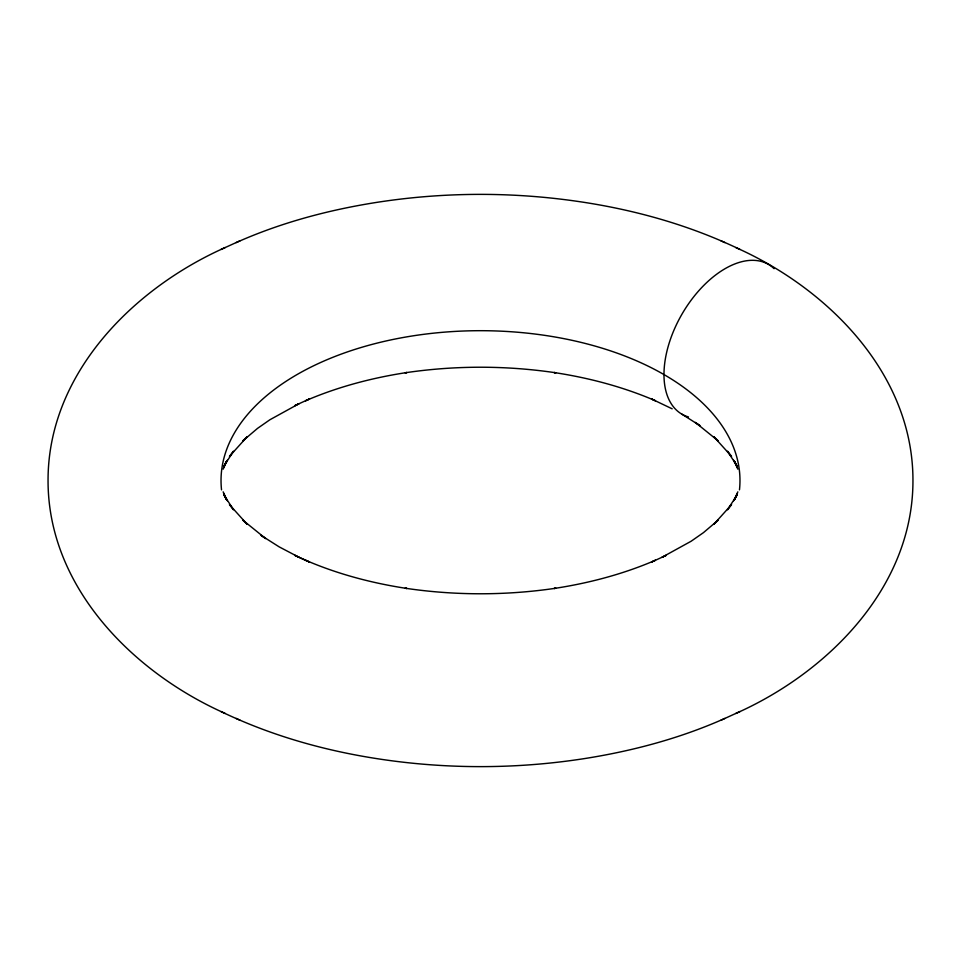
<?xml version="1.0" encoding="UTF-8"?>
<svg xmlns="http://www.w3.org/2000/svg" width="961" height="961" viewBox="0 0 961 961"><rect width="100%" height="100%" fill="white"/><g stroke="black" fill="none" stroke-linecap="round" stroke-linejoin="round"><path stroke-width="1.44" d="M223.168 469.16L226.231 461.616L223.577 467.779L227.337 460.259L223.913 466.073L233.511 451.226L229.439 456.415L247.253 436.618L242.785 440.907L257.548 428.366L269.861 419.777L298.967 403.74L294.727 405.686L309.502 398.947L305.514 400.773C337.852 386.839 372.147 377.817 406.911 372.52L405.098 372.796C455.009 365.372 506.003 365.372 555.902 372.796L554.089 372.532C588.853 377.817 623.148 386.839 655.486 400.773L651.498 398.947L672.171 408.821M737.832 491.84L734.781 499.384L737.423 493.221L733.675 500.741L737.099 494.915L727.501 509.786L731.573 504.585L713.759 524.382L718.227 520.093L703.464 532.634L691.151 541.223L662.045 557.26L666.273 555.326L651.498 562.053L655.486 560.227C623.16 574.173 588.853 583.183 554.089 588.48L555.902 588.216C505.991 595.628 454.997 595.628 405.098 588.204L406.911 588.468C368.255 582.582 330.128 572.095 294.727 555.314L309.502 562.053L305.514 560.227M225.234 247.53C133.062 288.456 47.894 373.841 48.05 480.5C47.894 587.159 133.062 672.544 225.234 713.47M735.778 713.47C827.95 672.556 913.118 587.171 912.95 480.5C913.106 373.841 827.938 288.456 735.766 247.53M236.07 242.616C281.585 222.303 330.2 209.51 379.379 201.966L381.193 201.702C446.925 191.924 514.075 191.936 579.807 201.702L581.621 201.966C636.29 210.243 690.118 225.415 740.006 249.464M220.994 711.536C270.882 735.585 324.71 750.757 379.379 759.022L381.193 759.298C446.925 769.064 514.075 769.076 579.795 759.298L581.621 759.034C630.812 751.49 679.427 738.709 724.942 718.396M220.994 249.464L240.058 240.791M720.954 720.221L740.006 711.536M720.942 240.791L724.93 242.616M236.07 718.384L240.058 720.209M298.967 557.26L279.11 546.833L261.068 535.373L265.68 538.592L242.785 520.093L247.253 524.382L229.439 504.585L233.511 509.774L223.913 494.915L227.337 500.741L223.577 493.209L226.231 499.384L223.168 491.84M681.89 414.167L699.932 425.627L695.32 422.408L718.215 440.907L713.747 436.618L731.561 456.415L727.501 451.226L737.087 466.085L733.663 460.259L737.423 467.791L734.769 461.616L737.832 469.16M221.535 489.858A259.47 149.808 0 0 1 480.5 330.692A259.47 149.808 0 0 1 739.465 489.858M688.484 416.954A86.49 49.936 -60 0 1 681.89 314.295A86.49 49.936 -60 0 1 774.085 268.672"/></g></svg>
